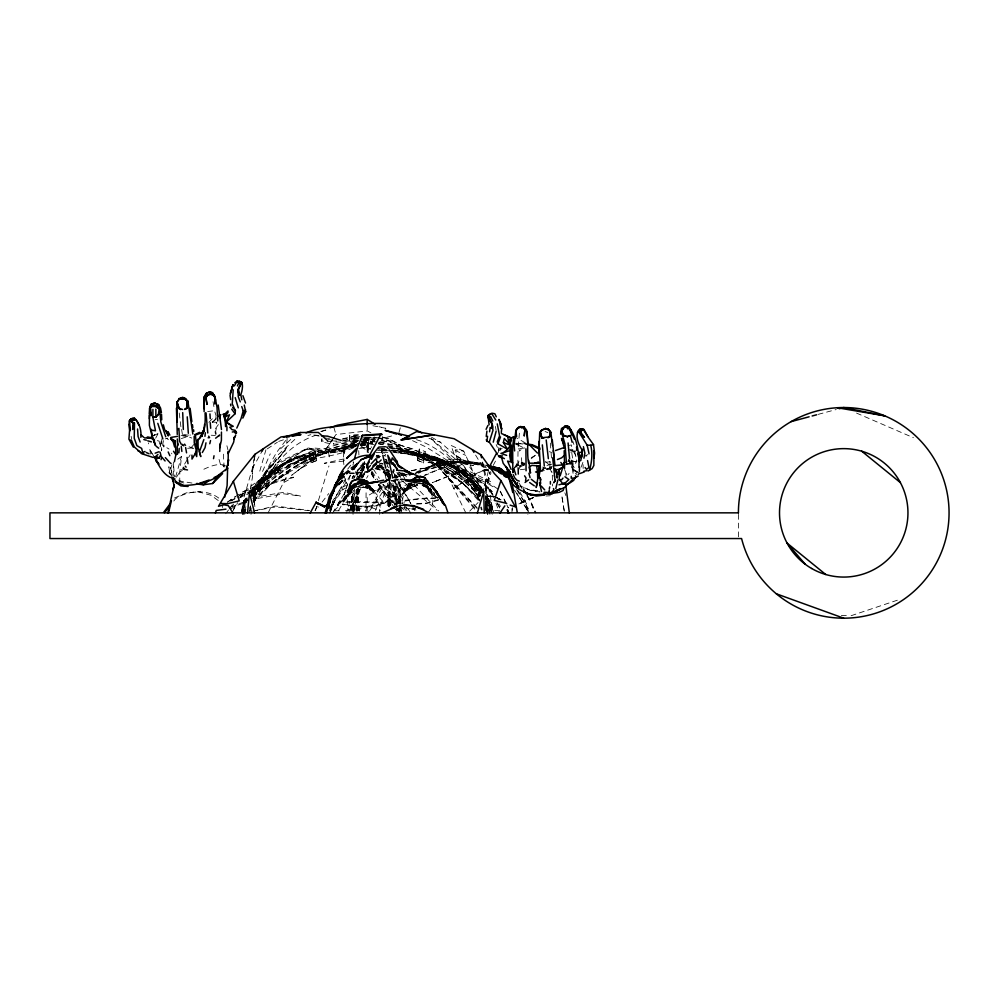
<?xml version="1.0" encoding="UTF-8"?>
<svg xmlns="http://www.w3.org/2000/svg" width="999" height="999" viewBox="0 0 999 999"><rect width="100%" height="100%" fill="white"/><g stroke="black" fill="none" stroke-linecap="round" stroke-linejoin="round"><path stroke-width="0.75" stroke-dasharray="5 3.75" d="M368.656 450.811L367.882 442.682L360.402 443.581M367.207 511.326L367.22 496.228L382.704 486.713L367.932 513.036M399.375 510.402L399.388 507.717M173.264 476.236L173.339 462.5L174.525 476.91M366.084 492.807L365.971 511.138M379.682 514.348L379.72 508.216L386.788 486.138L391.633 484.74M179.733 482.954L179.82 472.015L181.531 456.456L174.5 461.638M363.798 439.985L368.369 439.997L368.506 442.482L367.033 442.495L366.995 447.515L368.469 447.515L368.481 445.554L367.02 445.566L367.407 448.439L371.378 448.976L367.457 448.351L367.02 445.566L367.457 448.351L367.083 446.091L368.544 446.078L368.594 447.902M360.414 445.354L367.844 444.58L367.882 442.682L368.369 445.005L367.907 439.548M356.618 489.235L358.142 510.851M357.505 440.959L349.762 441.171L349.712 435.239L360.552 434.902M358.529 440.147L354.046 440.284L354.021 435.139L361.501 434.915M382.33 436.838L382.28 440.284L382.192 437.662M357.068 511.263L357.392 488.136M399.8 511.088L399.9 504.92M409.553 483.716L407.317 488.386L411.65 482.767M512.599 510.314L512.649 507.629M388.386 506.755L388.861 482.455M400 511.188L400.062 508.116M400.099 506.58L400.611 481.993M367.232 452.497L367.083 446.091L367.045 447.44L368.506 447.44L368.394 443.668L360.552 444.268M368.369 445.005L368.394 443.668L368.556 450.099M452.347 466.72C445.504 461.725 437.038 456.643 428.321 458.129L428.334 457.33L420.641 454.32L420.167 457.092L427.897 460.239C450.399 455.981 469.105 477.559 482.417 492.569M541.883 470.342L542.782 468.856L547.265 466.945L551.635 467.082L551.261 468.606M350.674 511.113L352.322 495.954M357.879 487.699L355.594 510.964M395.217 485.714L396.778 507.792L396.203 510.714M215.896 419.642L216.009 417.033M355.756 445.492L344.18 448.901L344.031 452.272C316.908 460.551 285.652 458.928 264.223 480.781L280.232 470.579L254.52 483.416L239.648 495.029M350.237 510.027L352.023 495.367M388.012 492.007L387.225 506.368M254.795 455.881L252.272 474.225L252.41 466.558L252.41 477.497L249.975 491.283M344.018 458.903L324.275 463.299L343.681 461.101L343.494 449.725L344.18 448.901L344.031 452.272L344.905 449.538L356.243 445.529M352.085 511.213L354.707 488.336M352.31 510.701L352.135 501.248L353.446 497.49L353.134 494.917M495.417 426.436L496.103 430.419M352.11 511.326L351.773 501.635L353.446 497.49L355.232 499.2L353.634 502.884L354.033 511.451M354.083 511.026L356.293 489.885M356.468 510.214L358.866 485.714M498.364 452.447L498.901 446.915M519.393 433.191L518.256 446.653M356.83 511.138L359.365 489.61M425.549 485.114L428.596 488.186L428.671 487.2M368.369 439.997L368.469 447.515M359.278 487.524L365.01 487.437L365.11 486.163M368.381 444.105L368.506 442.482M398.801 503.296L399.138 499.013L397.889 495.367L398.726 490.159L396.815 485.726M518.019 451.398L517.844 462.924M347.227 499.812L347.602 508.041L349.613 512.537M321.728 441.508L321.903 438.723L321.728 441.508C333.017 445.579 345.292 444.505 356.606 441.058M333.529 444.018L333.591 443.269M427.897 460.239L428.096 458.054L431.83 457.567M242.307 514.348L243.906 497.589L252.285 468.768L254.096 458.678M551.635 467.082L551.56 467.932L543.381 469.405L541.608 470.791M394.605 508.191L396.915 485.102M148.389 443.843L148.489 442.894M388.861 506.356L389.585 483.441M386.163 479.27L385.027 473.838L386.8 472.552L386.988 470.991L379.67 467.482L375.899 467.345M399.4 503.708L399.975 499.325M253.721 496.453L259.665 483.129L283.179 464.835L292.232 459.69L300.824 456.406L313.686 455.569L330.681 451.311L329.033 451.548L344.143 450.062L345.005 447.365L358.903 443.806M356.094 446.253L344.767 449.075L345.005 447.365L344.493 450.811L329.695 453.009L344.493 450.811L344.393 448.201L329.033 449.925L309.453 455.507L298.501 460.127M400.087 503.496L400.387 499.95L398.451 495.666M418.931 453.409L418.893 451.423L424.737 454.145L423.426 460.751L417.557 458.179L419.343 449.088L425.224 451.66L423.501 462.999L417.632 460.452L418.931 453.409L424.8 456.056L424.625 457.03L418.756 454.383M424.8 456.056L424.737 454.145M389.485 507.005L390.621 490.896L390.147 481.93M361.213 476.261L361.413 474.962M250.999 514.348L251.686 510.014M360.939 477.422L361.576 473.663M278.659 441.396L287.15 438.573L286.351 447.54L285.09 450.836L267.257 470.329L251.973 495.604M349.55 501.461L348.414 507.904L346.266 513.061M353.034 511.301L356.855 489.91M243.893 500.836L241.92 511.351L243.943 500.849L246.953 497.315M244.905 511.376L247.128 499.475M163.474 440.584L161.501 450.849L161.85 438.086L160.077 446.928L159.116 441.096L155.644 440.234M243.943 510.064L245.592 501.498L247.29 499.025M417.632 460.452L419.343 449.088M423.426 460.751L425.224 451.66M241.446 511.438L243.519 501.223L247.39 496.515M365.834 510.839L366.608 507.03L369.667 506.98L380.344 510.676M376.898 459.577L377.647 455.906L375.437 455.232M400.462 500.649L398.988 497.115L399.937 491.196L397.864 486.888L400.037 492.107M222.44 507.542L222.839 505.619M247.003 498.064L244.106 501.523L241.658 512.924L244.131 501.51L247.003 497.889M242.894 514.348L245.454 502.534L247.252 500.112M172.14 476.735L169.443 472.315L171.965 464.747M242.532 512.974L244.955 501.923L247.265 498.126M517.882 465.821L518.893 461.238M354.483 478.084L355.045 475.624M500.124 450.337L500.674 447.977L498.751 449.325M353.196 511.326L358.541 488.598M362.113 473.464L364.61 462.862M454.333 471.54L462.237 473.788L462.974 470.704L454.333 471.54L471.953 483.004L480.569 494.942M244.693 514.348L246.154 508.391M390.497 505.482L395.417 486.276M350.299 475.237L344.28 494.98M352.922 465.072L353.658 462.175M418.893 451.423L417.557 458.179L423.426 460.676M485.127 490.959L490.134 471.59L485.389 489.51M482.717 493.007L488.449 470.854M242.745 511.338L247.115 494.767L272.927 464.947L308.042 447.927L322.802 450.561L323.414 453.259L288.686 472.365L251.586 495.254M415.347 508.878L415.609 507.917L408.853 510.739M215.722 430.894L216.371 428.421M398.951 432.604L400.587 426.848M575.611 463.548L576.635 459.915M431.006 491.558L431.705 489.123L430.706 490.047L431.006 491.558L434.602 493.294L429.433 490.084L430.257 491.67L431.006 491.558L425.886 485.726L421.865 484.677M160.077 446.928L162.725 437.724M259.777 471.128L265.934 449.75M353.346 511.376L360.202 487.549M363.199 477.135L364.485 472.664M175.599 476.873L181.531 456.456M316.72 506.318L315.472 510.626L318.306 506.968M318.406 500.586L328.946 465.984M485.564 491.471L491.033 472.752M360.04 476.361L361.376 471.903M361.813 470.417L364.473 461.501M243.619 514.348L245.829 507.08M344.168 494.63L347.265 484.527M361.825 474.75L359.278 477.51L360.027 475.274L358.142 479.208M375.512 510.439C380.357 501.148 374.038 487.574 363.186 486.988L363.898 487.062M388.436 473.026L389.298 470.579M369.855 487.425L365.684 486.488L375.774 492.37L377.597 491.783L381.019 483.354M581.181 467.12L583.129 461.7L583.141 468.494M254.37 487.125L252.272 492.857L254.37 487.125L278.234 454.745L297.115 437.312M330.02 512.949L334.141 501.773L343.019 489.41L346.928 487.549M344.143 450.062L344.355 447.839L333.666 450.474L344.043 447.627L358.529 440.834M329.782 512.949L334.141 501.773L329.583 510.576M329.633 512.949L334.141 501.773M249.5 512.937L251.273 508.691M429.995 489.597L430.606 488.673M262.55 471.441L270.254 453.858M361.213 477.272L362.437 474.562M352.585 492.744L353.721 490.234M416.783 503.646L426.561 502.972L438.973 499.5L429.732 492.607L429.108 490.734L429.995 489.847L432.992 492.882L422.127 485.264M356.318 478.571L357.692 475.611L358.316 476.885M253.459 499.338L267.257 470.329L276.735 459.203L266.558 472.302L253.259 499.9M495.242 496.815L486.825 496.491L493.843 496.753M398.102 482.804L402.772 490.696L405.494 491.146L410.751 488.336M353.896 502.584L349.151 510.864M404.745 490.721L395.379 502.185L398.589 502.972L404.745 490.721L409.627 487.637M355.232 499.2L354.395 494.28L356.606 489.885M268.019 512.999L288.686 472.365L250.212 496.141M253.609 497.589C262.387 474.962 287.987 466.383 308.304 456.78L286.451 465.671L306.318 457.542L343.494 449.725M352.098 478.184L353.459 475.549M361.988 478.159L364.86 473.451M518.369 470.229L520.167 466.72M314.985 510.601L317.582 505.594M361.863 477.26L363.973 473.189M250.924 507.842L248.214 513.049L250.911 507.992M253.634 502.634L276.024 463.973L256.543 493.094L253.296 499.737C267.757 473.763 285.427 445.354 315.234 435.489L318.306 435.651M362.687 477.085L364.86 472.939M388.848 473.226L390.147 475.187L386.388 469.705L387.824 469.405L387.487 470.554L386.226 469.58M493.144 465.546L496.665 458.866M155.644 438.211L158.129 433.529L152.06 436.326M359.802 477.397L360.527 476.048L359.315 475.099M361.064 470.204L364.71 463.424L363.149 465.934M252.285 468.768L261.925 451.423M251.174 496.94L276.573 452.447L287.15 438.573M330.607 506.206L347.177 476.348M355.007 498.951L360.801 488.586M366.583 478.234L368.032 475.636M332.592 513.236L335.102 508.778M407.917 487.712L410.189 482.829M232.392 511.888L237.737 502.609M240.796 497.302L243.856 491.995L240.647 497.29M353.134 507.792L356.069 502.759M330.082 510.402L333.154 505.144L332.392 501.498L341.196 487.737L347.764 484.69M344.73 449.263L345.317 448.276L344.368 446.79L358.691 443.831M389.785 476.511L388.961 477.909L384.016 470.029L377.123 466.795M391.183 474.175L388.961 477.909L393.319 477.659M391.933 472.939L394.168 469.205M338.511 510.601L343.144 502.859M358.641 477.31L360.202 474.712M360.989 473.414L364.91 466.92L362.562 470.716M176.448 477.21L181.418 469.38M184.603 464.11L187.787 458.828M188.574 457.517L190.172 454.882M233.441 509.178L236.638 503.896M341.471 498.239L346.253 490.334M353.421 478.484L355.02 475.849M377.597 491.783L383.216 484.465M251.099 491.82L257.243 481.718L271.553 469.518L281.393 470.404L263.686 481.918L272.44 470.092L281.393 470.404M358.653 477.11L361.775 472.003M345.841 502.272L383.991 502.734C371.828 509.54 355.819 506.318 342.42 504.607M459.752 475.224L445.866 468.506L459.752 475.224L462.974 470.704L477.422 482.867L482.03 490.409M329.383 509.053L350.799 474.637M252.522 494.73L259.89 483.166L252.672 492.844M385.102 475.124L387.25 471.778L388.648 471.753L390.871 478.259M332.704 439.373L323.414 453.259L308.042 447.927L276.835 467.27L249.962 495.791M514.435 467.619L516.958 463.786L524.313 463.024M231.905 506.618L233.616 504.045M334.265 437.05L323.414 453.259L356.031 444.742M360.627 470.891L364.86 464.572M333.504 438.161L335.939 434.553L367.232 430.919L371.378 433.091M483.254 490.372L479.645 486.151L470.879 481.168L464.148 480.294L462.362 482.892L478.184 500.349M361.638 466.233L365.771 460.227M358.878 477.347L360.564 474.912M251.561 492.857L259.228 481.743L272.44 470.092L280.294 470.417L272.302 472.752L271.553 469.518L272.44 470.092L262.562 481.88L252.248 496.64M344.767 449.075L345.317 448.276M343.681 461.101L344.38 460.089M359.278 477.51L361.65 474.075M369.755 510.664L386.788 486.138M568.506 459.303L574.1 472.19L575.362 473.801L576.248 472.527M215.472 428.633L218.868 423.913M225.699 513.723L228.496 509.977M229.42 508.741L232.218 504.994M405.756 490.297L412.887 484.165L410.239 486.463L412.225 483.691M361.988 470.304L364.672 466.72L363.186 467.694M367.769 469.105L370.404 465.609L369.892 466.096M407.33 487.824L410.489 483.678M322.103 502.085L328.733 493.543M347.664 469.143L353.359 461.825M173.776 501.036L175.637 498.701C188.998 489.947 208.391 488.736 220.829 499.737M250.874 493.031L259.578 482.105L274.001 469.667L261.426 481.855L251.248 493.419M396.715 511.226L398.364 509.14M405.919 489.86L395.379 502.185L399.001 503.558M245.454 502.534L247.327 500.212M252.01 494.405L261.363 482.792L274.338 471.59L281.281 467.182M384.702 455.581L385.751 454.27M427.872 512.512C436.426 504.795 433.416 488.748 422.44 485.052M251.248 491.82C266.121 473.376 286.775 458.316 310.202 453.034L313.848 454.782L314.31 457.267L306.568 459.915L302.997 458.116C286.276 457.505 272.427 470.991 261.426 481.855M250.861 493.456L260.527 481.918L274.126 470.242L281.181 465.746M251.036 492.594L261.164 480.794L251.011 492.582C266.446 474.475 285.989 457.205 310.202 453.034L314.31 457.267L310.202 453.034M194.268 444.043L191.084 447.702L193.094 445.766M244.131 501.51L247.153 498.051M251.76 494.193L279.108 463.261L306.743 449.325L308.042 447.927M364.023 468.194L363.236 469.068L363.811 469.73M567.969 474.712L569.105 473.439M407.317 488.386L411.188 484.14M407.904 488.261L411.576 484.29M411.113 482.817L406.805 487.25L408.454 486.713L406.805 487.25L412.487 481.118M514.06 468.631L517.519 464.935L521.69 464.185L523.963 464.86M208.891 422.39L212.824 418.206L215.534 416.808M516.958 463.786L520.279 466.745M367.907 468.206L370.404 465.609M253.346 501.161C270.205 482.092 291.296 466.283 314.785 456.393M253.409 501.336C280.394 470.342 318.344 449.9 358.878 443.219M254.221 501.635L254.957 507.28L254.221 501.635L271.84 483.291M252.56 496.491C279.982 465.984 318.256 446.64 358.591 439.872M541.695 471.153L543.381 469.405L542.694 465.946M253.709 496.878C270.242 479.932 290.384 463.049 312.987 455.044C327.397 448.289 343.231 445.317 358.666 441.833M253.009 498.164C280.082 467.107 318.319 448.676 358.691 442.22M333.953 511.038L338.274 506.605M469.717 511.126L478.121 502.509M364.61 466.608L360.314 470.442M212.462 422.165L216.533 418.069M411.126 483.279L402.26 488.748L384.278 503.533L400.05 488.299L409.165 483.229M253.159 500.811C281.281 470.929 318.269 451.024 358.916 444.93M360.402 466.096L362.45 464.198L365.234 463.349M375.499 468.444L379.483 469.305L385.027 473.838L387.25 471.778M280.619 448.776L291.87 438.399M212.512 422.327L215.659 419.493M392.969 477.884L395.467 476.698L396.74 477.997L394.33 473.863L395.467 476.698M384.278 503.533L399.4 490.459M378.733 484.627L389.622 491.695L391.483 490.097L400.012 502.909M261.363 482.792C273.714 472.664 286.376 460.089 302.997 458.116M260.527 481.918C272.977 471.241 286.401 459.552 303.022 456.418L306.368 457.754L306.568 459.915M403.721 489.897L413.536 484.328M412.175 483.141L405.244 489.185L402.535 489.423L403.871 489.385L413.486 482.255M411.526 484.74L406.805 487.25L411.338 483.429M405.831 489.435L410.377 485.689M531.156 458.741L534.627 455.906M300.836 468.319L315.234 457.155L291.608 475.337L300.836 468.319L309.865 463.711M357.542 477.335L360.539 475.037M258.978 482.405L282.655 464.348L281.968 464.735M552.297 466.608L541.645 471.553M575.012 475.799L576.735 474.55M227.21 502.297L235.377 496.491M237.163 497.277L245.866 491.096L269.368 480.019L241.646 492.332M152.71 436.051L154.745 434.627M227.66 502.072L239.111 494.105M428.334 457.33L431.88 456.518C452.397 461.126 468.693 476.923 482.192 492.182C466.87 474.975 448.076 457.904 424.4 454.183L420.167 457.092L423.826 454.795C444.355 457.829 459.84 471.99 475.524 484.29M231.194 500.861L237.013 496.865M498.676 450.699L502.147 448.326M328.371 508.366L333.154 505.144M230.332 509.29L235.414 505.919L245.717 502.547M270.829 484.178L287.812 472.952M267.208 448.913L277.385 442.232M179.82 472.015L182.342 470.379M575.362 473.801L577.147 472.652M360.427 470.754L362.075 469.717M272.302 472.752L285.214 464.185L293.219 460.164M406.73 487.25L412.487 483.716M395.841 502.797C409.59 500.099 424.538 497.427 438.698 499.025M230.619 507.192L247.327 500.561M418.519 473.339L435.639 463.536L457.067 458.791L482.367 464.11L459.852 460.951L483.841 464.235M286.813 461.438L293.082 457.867L302.697 455.357L306.144 457.043L313.848 454.782M284.066 482.38L293.369 477.222L259.565 485.464L239.673 495.529M531.256 457.629L536.438 454.757M376.148 468.019L382.53 467.744M287.5 462.15L294.742 458.416M181.306 438.561L187.762 436.526L191.721 438.049M297.452 465.059L306.968 460.289M238.674 498.239L246.703 494.218M248.039 493.556L261.426 486.863L293.369 477.222M520.004 467.045L523.801 465.147L526.448 464.985M405.494 491.146L417.47 484.303L410.339 487.899L413.224 486.313L417.744 485.551L416.658 484.178M230.507 501.061L234.678 499.05M362.237 464.922L364.847 463.661M385.027 473.838L387.787 472.502L389.198 478.683M412.55 440.646L426.561 447.265L457.167 466.658L461.813 464.423L480.182 486.625L481.73 492.47M533.129 497.564L517.907 504.27M533.341 497.714L518.219 504.22M414.885 483.566L407.58 486.85L413.836 484.265M487.387 469.592L484.39 469.567L473.214 475.049L453.558 488.598L469.817 477.51L482.005 471.041L487.574 470.529M533.703 497.352L518.593 503.758M362.4 470.729L364.148 469.892M153.272 435.764L158.129 433.529M362.649 465.309L366.471 463.548M273.714 468.618L281.93 464.86M356.493 510.626L364.011 507.255L366.608 507.03M587.936 454.62L585.014 455.919L587.824 456.093M416.271 472.102L435.639 463.536M523.838 464.185L519.905 465.934L525.112 464.098M308.966 452.36L314.86 449.775L316.596 458.728L310.714 461.388L308.966 452.36L310.801 462.937L316.683 460.639L315.309 452.097L309.415 454.682L309.49 455.819L309.053 453.733L314.935 451.685L314.86 449.775M309.615 455.694L309.453 454.82L315.309 452.097M310.714 461.313L316.596 458.728L315.147 451.248L315.509 453.109L315.334 452.247M392.432 477.672L402.884 473.114M174.5 497.977L186.338 492.857L200.374 491.708M309.215 455.606L300.824 456.406C315.072 452.347 330.02 451.948 344.355 447.839L344.043 447.627M424.125 475.811L445.504 466.545L424.937 474.875M565.484 464.885L570.479 462.737L574.138 467.445L570.879 464.11L569.168 460.452M240.135 496.565L250.012 492.382M251.423 491.783L259.89 488.199L239.71 495.029M438.536 500.149L426.386 503.571L413.923 504.233M310.789 462.749L316.671 460.452M203.858 469.23C210.652 466.133 217.994 462.974 225.399 465.559M353.396 447.927L344.692 451.211L344.905 449.538L359.003 445.704M385.851 461.088L386.663 462.412L386.039 461.113M376.273 466.446L382.842 466.158M570.791 452.222L576.423 450.874M377.397 457.155L378.159 456.88L378.633 457.929L377.01 454.682L376.086 455.007M376.823 465.721L381.131 465.746L383.266 466.745M345.429 510.814L350.861 508.841M252.959 498.551L258.591 496.54L283.941 492.307L300.624 496.116L283.579 493.781L258.953 498.226L253.072 500.149M392.345 477.972L405.494 474.413M280.319 465.896L282.317 465.721L293.207 458.878L302.747 456.393L306.368 457.754M307.904 435.527L310.839 434.652M309.515 456.056L315.409 454.021M416.471 472.677L435.002 466.208L455.507 461.401L415.122 473.164M568.119 450.287L571.216 449.213L574.263 449.837M410.976 474.513L401.648 475.137L409.353 475.162L413.673 473.663M378.921 455.282L376.785 455.581L378.921 455.282L377.397 455.731M566.258 464.16L570.479 462.737M518.843 503.883L525.861 501.535M851.111 615.709L899.799 599.388M405.881 507.28L408.229 509.028L410.951 508.141M379.782 466.034L382.455 467.982L384.016 467.532M320.904 431.443L326.673 429.62M490.621 481.618L467.669 470.517L440.559 463.024L426.361 462.587L451.498 461.288L473.451 465.509L451.498 461.288L425.099 468.506L434.802 464.96L424.775 468.668L434.203 464.46L451.785 458.691L474.3 462.225L485.801 466.62M314.935 451.685L309.128 453.971L309.69 457.03M321.104 431.605L328.434 429.42M409.353 475.162L413.736 473.851M415.209 473.414L456.593 461.563L479.108 464.198L452.422 460.976L476.323 464.398L487.587 468.294M398.726 482.629L404.395 480.944M323.102 452.634L358.878 443.394M165.222 438.886L167.82 438.174M391.608 435.964L386.064 437.5L382.167 437.1M396.166 508.953L398.813 508.229M207.667 411.551L214.535 410.689M516.121 444.68L520.467 443.506L526.261 444.093L522.29 442.632M818.156 414.373L836.213 409.54M293.406 458.953L302.747 456.393M546.928 465.447L552.122 464.098L548.364 464.248L545.392 461.326M395.979 477.16L406.381 474.45M181.106 435.352L190.484 435.04M255.682 510.489L275.362 505.981L309.752 510.539M342.57 438.786L358.866 435.077M342.532 439.285L358.941 435.552M411.551 470.604L423.101 468.281M429.445 489.735L430.257 491.67L431.718 491.346M357.967 438.798L342.282 442.32L321.715 441.009M342.632 440.559L358.941 436.938M342.595 441.133L359.016 437.5M344.193 448.151L358.916 444.98M411.251 470.816L424.188 468.206M515.222 444.08L520.467 443.506M252.647 511.176L275.724 506.868L308.291 510.639M451.498 461.288L434.203 464.46L452.709 461.501M545.666 462.412L549.937 461.65L551.798 464.535M415.01 484.565C406.618 486.176 401.286 495.504 402.947 503.671M334.303 510.751L340.122 510.776M568.056 445.529L571.478 444.967L571.703 447.04M360.901 438.236L366.933 437.25L375.861 438.486M360.314 443.868L367.207 442.744L372.714 443.544M362.899 439.173L367.207 438.474L375.824 439.697M363.986 439.71L367.008 439.223L374.438 440.259M361.65 442.769L367.195 441.858L372.752 442.657M361.663 442.944L367.207 442.045L372.752 442.832M361.476 443.381L367.033 442.495L367.407 448.439L367.42 446.316L371.416 446.865M360.302 444.755L367.27 443.593L375.624 444.842M400.299 507.992L407.792 507.804M361.538 441.383C381.893 440.097 402.822 447.115 421.491 454.857C443.544 464.285 464.285 478.346 479.82 496.678M361.551 441.758L367.27 440.846L375.861 442.07M366.421 486.501L374.538 491.983L383.991 502.734C370.916 508.029 355.731 506.268 342.02 503.996M360.489 445.479L367.919 444.555L367.944 443.231L368.132 452.659M403.871 489.385L405.244 489.185M524.85 447.964L518.094 448.788M155.157 419.717L157.467 419.418M520.317 469.717L525.811 469.031M358.941 448.551L366.596 447.627L359.977 447.177M360.664 445.579L366.533 444.967L361.276 444.755M366.009 485.989L368.668 485.801L374.45 490.759L368.668 485.801M546.041 496.016L550.324 495.729M370.329 448.576L367.545 448.763L367.657 453.246M488.449 470.254L482.33 470.604L488.523 470.342M394.767 477.572L397.677 477.397M386.8 472.552L387.787 472.502M570.217 450.736L572.727 450.636M420.641 454.32L424.4 454.183M358.466 438.424L353.983 438.561L354.046 440.284M364.46 438.236L376.423 437.862M358.966 438.374L349.675 438.648L349.762 441.171M365.159 438.174L380.644 437.699M360.065 436.675L354.083 436.85L354.021 435.139M360.027 440.109L374.987 439.672M359.091 437.475L349.8 437.737L349.712 435.239M365.297 437.3L374.588 437.05M363.698 440.784L374.538 440.497M567.807 464.135L570.879 464.11L572.277 461.476L576.423 461.863L568.793 460.164M568.731 461.176L573.189 461.151L567.632 461.188M346.928 501.598L380.956 502.122M381.131 465.746L377.759 465.247M375.661 452.485L387.849 452.497M393.931 452.51C429.558 455.432 467.22 464.198 492.22 491.758L481.343 483.004L463.124 471.228L439.885 461.113L464.335 471.64L440.584 462.225L465.159 471.253L487.012 481.743L499.937 490.384L508.341 507.892M362.287 463.149L365.197 463.174M377.572 450.599L397.689 450.874L420.841 456.281L393.169 451.486L432.13 459.065L455.132 467.32C435.726 456.543 415.197 447.402 392.432 448.489M333.778 440.996L336.713 441.046M380.419 448.289L384.927 448.364M377.834 466.92L382.979 466.995M484.39 469.567L488.686 469.642M381.456 449.662L389.073 449.85M306.743 449.325L322.802 450.561M436.301 497.764L421.079 498.401L396.715 501.373L397.165 501.985M389.011 447.989C407.255 449.438 425.212 454.483 441.396 463.061L425.874 455.881L413.161 452.547L391.446 450.237M841.333 615.384L847.552 615.671M212.063 422.04L216.284 422.265L218.144 423.851M485.976 510.014L499.875 510.751M381.268 449.962L388.661 450.362M187.762 436.526L181.493 435.789M211.226 435.227L215.409 435.489M481.893 463.136L461.463 461.75L437.025 465.784L461.463 461.75L485.052 465.709M325.224 438.086L329.495 438.386M183.616 434.752L191.196 435.302M192.008 483.054L181.181 481.256L174.463 478.134M315.01 448.114L326.223 448.988M486.913 496.303L495.129 496.94M398.589 502.972L402.535 503.284M318.831 435.427L313.012 434.94L319.118 436.113M537.812 490.596L529.208 489.822L520.092 485.826L530.619 490.497L540.034 491.945L529.208 489.822L530.619 490.497M517.957 443.544L527.235 444.405M391.62 450.524L413.161 452.547L427.097 456.181L448.951 464.335M370.641 449.088L367.545 448.763L367.482 446.84L371.391 447.502M546.391 469.043L550.574 469.505M570.966 450.624L575.237 451.111M391.758 451.86L429.17 456.955M421.878 458.878L440.359 461.163M381.181 448.913L388.511 449.862M382.455 467.982L384.165 468.206M392.12 449.912C426.211 452.222 458.416 468.381 481.156 493.781M381.268 450.412L388.761 451.448M418.818 482.892L423.114 483.504M367.27 443.094L375.686 444.305M370.067 485.676L372.053 489.26L368.094 485.327M399.912 472.802L405.02 473.551M365.01 487.437L368.643 487.999M521.203 462.787L525.012 463.411M328.109 439.46L333.816 440.434M376.198 456.78L379.583 457.355M187.625 448.289L192.17 447.989L194.992 448.976M463.773 451.198L450.961 445.404L453.733 452.984L455.919 455.569L465.334 461.251L473.276 471.853L463.773 451.198L455.569 449.662L458.141 466.421L479.07 492.857L479.782 495.716L479.07 492.857L464.273 469.555L479.757 496.141M423.826 454.795L389.76 447.102M408.928 452.222L405.769 451.61L421.004 456.755L434.24 457.604L425.287 456.593L409.016 450.949M385.539 461.863L388.898 463.861M573.089 473.376L571.778 466.471L573.975 470.679L575.661 471.004M431.568 459.303L442.869 461.863L462.237 473.788M378.708 442.619C417.132 448.713 453.871 467.495 479.433 496.853M378.284 443.781L385.189 445.154M374.9 468.206C380.731 469.105 387.25 471.765 389.335 477.709L387.425 473.963M381.543 440.834C419.63 447.614 455.769 466.783 480.969 496.241M378.284 443.606L385.202 444.967M372.877 425.711L385.839 428.321L379.021 426.748M380.557 502.784L383.516 503.384M375.249 468.868L379.37 469.755L385.127 472.764L388.424 476.123L388.948 478.808M416.483 439.685C432.392 444.53 445.904 455.457 458.141 466.421M383.566 455.594L385.901 456.118M484.602 465.034L488.823 466.009M481.968 492.445C469.143 476.511 452.085 461.85 431.556 457.592L441.258 460.127M384.016 462.687L387.787 463.648M386.588 462.437L389.66 463.236M389.485 447.627C417.207 452.597 441.083 467.619 463.486 483.841M387.962 445.517C423.688 453.134 456.83 472.789 480.032 500.949M387.812 446.378C415.709 451.473 439.96 466.258 462.362 482.892L470.879 481.168L481.056 492.282M362.537 487L374.637 490.671L376.81 490.546L373.963 490.447L365.259 486.913M379.483 463.161L382.48 463.986M378.371 466.633L383.291 468.219M197.952 491.72L211.001 495.304L218.244 500.499M384.253 462.137L386.813 462.862M412.862 448.888L401.598 445.716L389.535 438.911L383.828 437.237M400.412 449.013C431.318 457.842 459.54 476.423 479.982 501.136M380.307 456.493L377.759 455.756L381.293 457.005M378.184 437.462L389.598 440.759L401.66 447.527M378.072 438.012L389.473 441.296L400.686 447.377M380.207 441.708L388.761 444.18M382.28 437.3L389.423 439.385L400.587 445.579M381.568 440.159L388.698 442.245M370.454 488.536L372.14 489.035L367.47 485.576L372.14 489.035L366.183 486.55M376.111 456.943L379.245 457.892M549.363 451.685L551.573 452.41M179.108 481.456L184.915 483.354M428.958 438.274L440.334 442.157L455.631 455.731L480.182 486.625L431.193 438.848L461.813 464.423M411.75 508.516L416.009 510.039M442.907 459.99L434.815 457.005L447.777 462.25L442.907 459.99C457.18 468.156 471.178 478.071 481.63 490.771M193.794 448.526L187.362 446.078M440.559 463.024L465.659 472.852L487.874 483.616L495.217 488.124M181.731 443.843L185.964 445.517M394.23 475.836L395.729 476.436L395.529 475.112M427.497 460.651L411.513 453.521M545.054 431.481L547.927 432.667M169.78 473.801L170.979 474.3L169.443 472.315L168.868 466.745L169.78 473.801L168.843 472.702M369.28 488.424L374.637 490.671L372.977 489.935L374.013 491.57L373.226 491.283L369.168 487.824M369.243 489.66L372.59 491.096M856.53 413.074L913.423 437.712M417.632 460.277L423.501 462.824M381.431 463.136L383.341 464.011M426.685 460.002L410.951 452.709M380.319 463.211L382.23 464.085M525.349 442.894L516.808 438.024M386.014 462.812L388.511 463.973M455.144 450.362L465.746 455.394M439.935 459.577L460.464 471.291L474.175 483.216M497.002 498.464L499.587 499.737M426.948 487.062L428.596 488.186M441.458 461.213L447.927 464.485M518.119 445.03L523.276 447.652L519.443 451.086L518.119 445.03L515.884 443.081L518.356 446.516M496.553 497.49L504.395 501.56M497.227 497.877L499.787 499.213M496.416 497.614L502.834 500.986M387.15 460.339L384.877 459.128L386.863 460.876M543.506 467.395L552.247 472.177M398.314 510.601L395.517 509.078L396.778 510.589L396.89 503.771L392.32 483.354M380.369 464.872L382.804 466.221M431.468 437.187L440.334 442.157M180.869 444.543L183.466 446.029M578.921 472.889L572.477 468.906L571.778 466.471L573.975 470.679M365.609 485.202L372.14 489.035L365.397 484.515M422.377 485.239C427.497 487.087 429.358 492.569 434.265 494.805M464.148 480.294L470.192 483.941L479.645 486.151L483.728 493.069M166.833 447.727L169.056 449.063M455.919 455.569L466.296 461.85L465.334 461.251M421.715 483.316L427.347 486.763L429.995 489.847L428.821 489.822L427.822 486.276L430.257 491.67M571.153 460.939L572.477 468.906L577.472 471.965M429.732 492.607L437.949 497.652M382.929 484.615L391.483 490.097M400.711 477.385L393.206 469.817M452.709 465.709L473.526 482.03L482.18 492.132M453.409 468.032L460.239 472.502L473.414 483.903L480.894 493.306M571.378 460.889L573.151 465.996L575.362 467.457M447.877 464.348C460.214 472.352 472.452 481.093 480.894 493.356M223.364 454.158L224.126 466.933L220.467 464.473L219.068 459.44M572.477 468.906L577.797 472.577M181.98 444.655L184.028 446.078M353.171 493.431L354.395 494.28M424.051 484.165L427.609 487.712L429.283 491.808L428.821 489.822L434.79 494.655M166.696 438.411L168.419 439.722M436.95 465.509L446.578 472.952L463.499 483.803L479.77 499.687M386.925 466.034L388.836 467.607M361.313 446.103L368.419 452.122M394.48 474.2L398.027 477.21M402.772 481.231L437.112 510.339M368.768 487.387L373.551 491.633M423.002 483.628L429.458 489.348M400.337 506.705L406.143 511.863M341.196 487.737L343.019 489.41M478.758 479.67L490.509 490.521L489.622 489.41L493.456 497.727M387.5 469.58L389.41 471.353M423.476 482.654L427.709 487.437M408.229 509.028L410.789 513.174M485.539 498.089L491.008 503.471M431.83 492.557L429.433 490.084M437.974 498.489L427.609 487.712M371.603 489.71L368.369 485.639M477.11 507.704L436.039 464.485L475.274 509.715M380.819 449.612L386.176 455.294M403.309 473.464L406.518 476.873M414.023 484.827L438.648 510.939M477.26 508.678L436.039 464.485L476.398 509.715M216.284 422.265L216.771 423.801M398.788 471.878L404.795 478.409L400.274 472.077M396.89 472.302L399.6 475.399L399.65 480.069M473.376 483.104L481.506 492.432M485.551 497.077L490.659 502.922L493.356 512.924M493.019 511.326L490.821 502.235L486.014 496.628L490.859 502.235L493.031 511.326M486.051 496.615L490.859 502.235M426.798 485.514L430.706 490.047M484.153 491.433L486.85 494.605L491.458 512.937M384.827 471.853L388.424 476.123L387.687 474.65M369.518 486.238L372.053 489.26M471.953 483.004L462.175 471.328L475.287 482.892L482.117 492.557M426.998 485.352L428.534 487.2M485.839 497.102L490.659 502.922L492.582 510.052M394.892 508.528L379.008 484.702M485.514 495.579L491.346 502.784L493.469 511.463M378.459 485.002L394.368 504.77M486.076 497.165L490.659 502.922M378.808 484.49L394.405 504.72M521.928 462.687L523.801 465.147M389.622 491.695L398.264 503.171M481.131 492.944L474.787 484.428L480.556 493.419M485.676 499.025L489.298 503.883L491.558 514.348M222.814 465.134L224.126 466.933M485.526 497.377L488.948 502.21L490.671 511.313M376.473 466.633L377.709 468.431M526.935 495.554L530.257 500.387L536.026 512.949M520.342 486.101L522.04 488.611M527.135 496.166L529.67 499.937L534.04 510.414M373.476 469.305L379.333 478.371M518.943 482.967L522.24 487.924M527.16 495.354L529.632 499.075L535.239 512.962M516.545 489.473L529.383 510.414M514.56 490.134L528.284 511.538M372.115 471.428L377.672 479.857M518.793 496.578L516.97 493.731L529.532 513.111M427.347 486.763L429.108 490.734M477.21 494.767L479.158 500.362L477.21 494.767L467.057 479.97L476.585 494.692L478.733 500.299M406.019 510.539L404.258 507.629M493.131 495.879L489.622 489.41L492.982 494.642M498.863 503.796L500.549 506.406M485.489 501.123L487.137 503.696L489.398 513.011M371.191 473.863L375.149 480.094M525.449 506.893L529.37 513.111M153.609 455.869L149.775 449.4L150.499 454.07M371.153 471.965L375.836 479.607M485.864 496.703L489.71 502.984L491.233 510.089M475.586 455.082L484.44 469.667L490.184 494.767L492.407 511.338M399.525 490.497L399.937 491.196M379.145 463.936L387.874 478.533M388.673 479.857L406.93 510.364M378.521 484.715L392.407 508.154M371.253 473.226L375.174 479.857M383.204 484.977L394.855 504.782M344.792 479.932L346.803 483.416L343.668 475.162M410.626 503.246L400.786 487.025M573.314 451.298L575.899 455.781M473.501 486.238L479.495 496.665M517.782 490.359L526.498 505.719L527.897 514.348M382.842 454.033L381.331 451.361L382.567 454.158M385.876 459.403L387.387 462.075M394.967 475.487L396.478 478.159M397.24 479.508L410.889 503.633M411.638 504.97L414.672 510.327M519.892 491.995L527.247 505.069L528.421 513.024M489.622 489.41L493.319 496.003M497.002 502.597L499.95 507.867M359.49 475.237L359.927 476.036M404.096 487.712L405.706 490.684M386.988 475.387L388.773 478.671M497.327 503.646L500.137 508.816M397.19 508.741L399.612 513.224M413.499 508.216L414.797 510.676M400.512 508.154L401.835 510.626M369.468 485.314L371.428 489.173L369.767 485.639M571.703 459.965L573.064 462.687L573.151 465.996M371.578 471.915L375.537 479.87M465.884 512.974L445.579 471.84L460.452 476.261L457.167 466.658M149.775 449.4L153.346 456.63M500.112 491.121L506.193 503.583M506.868 504.97L508.216 507.742M564.66 469.68L566.895 475.512M482.717 490.359L474.388 472.914L480.931 491.945M378.134 502.672L380.956 508.641M389.598 474.175L387.824 469.405L388.648 471.753M496.003 503.271L499.5 512.962M385.676 461.151L388.161 466.758M396.865 486.351L404.333 503.146M404.957 504.545L407.442 510.152M171.528 453.121L171.853 453.846M549.6 467.632L553.246 475.974M496.191 444.592L497.39 447.402M169.443 472.315L170.492 474.812M377.11 465.172L377.784 466.858M400.437 508.753L402.06 512.949M564.86 492.794L565.921 495.641M398.626 472.477L399.6 475.399M572.814 441.221L573.901 444.48M214.885 411.975L216.059 415.721M408.741 483.628L410.901 490.859M388.299 472.452L388.948 474.65L387.987 469.855M333.891 427.36L335.939 434.553M394.205 493.356L396.103 500.337L392.769 485.539M485.651 505.519L487.237 511.401M427.822 486.276L429.283 491.808M485.951 508.516L486.725 511.438M480.644 507.18L481.381 510.039M226.898 445.754L227.959 449.912M485.689 508.503L486.401 511.426M482.642 462.225L484.44 469.667M485.839 499.662L488.673 511.413M481.381 507.005L482.092 509.94M393.693 473.164L393.107 470.666L393.668 473.251M182.405 434.428L181.543 429.033M489.647 510.202L487.4 500.536L484.94 476.248L482.167 461.638M492.195 514.348L488.424 497.914L491.221 511.363M574.775 451.885L575.998 457.267M390.996 483.466L394.48 504.545M392.882 483.017L397.265 509.053M387.362 483.154L390.971 508.566M430.119 487.025L430.494 488.823M180.881 426.673L179.071 411.563M316.683 460.639L315.01 452.172M516.533 464.585L517.045 467.32M485.776 501.51L487.412 510.064M172.19 475.287L170.604 467.008L172.103 475.437M394.268 486.038L397.702 504.208M131.119 436.288L131.606 438.848M309.353 455.182L310.801 462.937M485.726 502.097L487.874 514.348M213.049 401.698L214.186 408.141M485.689 501.51L487.175 510.064M328.634 452.997L329.295 456.843M485.764 507.492L486.238 510.239M485.751 506.98L486.488 511.401M352.797 494.006L353.409 497.827M564.298 511.276L561.763 495.429L564.31 511.438M571.803 453.134L572.739 459.353M485.714 502.847L486.813 510.039M485.914 497.077L487.824 510.027M390.022 474.975L390.547 478.546M489.935 514.348L487.225 494.692L486.788 511.326L485.814 502.597M485.789 504.283L486.575 510.039M398.876 496.328L398.988 497.115M485.726 501.136L487.487 514.348M343.306 459.64L344.143 466.845M359.303 511.151L357.392 485.002M550.711 448.064L550.337 440.409M521.416 457.729L521.89 462.624M485.739 508.154L486.038 511.251M359.116 510.639L357.754 493.456M551.46 457.954L550.874 449.55M352.472 494.83L353.509 510.177M389.135 481.643L389.598 488.723M397.752 483.941L398.002 487.912M368.494 446.416L368.631 448.826M565.933 473.501L566.083 476.123M358.716 450.674L358.928 454.995M344.18 448.901L344.53 456.493M389.123 482.48L389.96 505.394M511.913 508.603L512.037 512.912M352.572 494.767L353.034 514.348M306.144 457.043L306.156 457.829M552.31 475.249L552.534 485.989M368.481 445.554L368.506 447.44M393.831 485.976L395.517 504.87M549.937 461.65L549.987 467.057M399.662 481.618L399.862 506.493M399.887 508.054L399.937 514.273M398.851 507.967L398.876 511.088M351.511 496.228L351.623 511.326M395.154 476.973L395.154 479.632M367.22 425.162L367.232 430.919M738.411 514.36L738.411 537.037M250.399 505.731L249.837 508.603L250.399 505.756M353.646 475.774L352.135 478.334L353.658 475.711M285.864 448.576L277.859 459.328L285.864 448.576M436.625 480.894L432.292 482.742L458.191 472.277L436.625 480.894M494.655 496.54L486.488 495.804L494.655 496.54M489.298 503.883L485.564 499.2L489.298 503.883M479.757 495.716L479.07 492.857L479.72 495.716"/><path stroke-width="1.5" d="M427.147 484.59L427.147 480.956L424.962 477.659L420.354 476.373L416.208 477.26L411.625 480.332L416.233 477.285L420.467 476.448L424.962 477.659M155.869 409.128L155.856 416.983L158.691 414.298M576.685 450.224L576.698 446.64M156.181 417.07L152.884 416.833L152.922 409.353M173.264 477.759L173.252 480.819L172.715 478.046M240.035 382.917C243.956 380.332 242.37 392.07 240.634 394.655L238.861 394.88L238.149 389.56L241.408 381.93L237.362 380.819L234.765 382.854M351.273 490.859L349.126 492.794L347.577 492.27L347.59 490.559L353.908 484.14L358.716 482.729M177.235 421.928L176.786 402.335L179.058 408.266L182.642 409.503M226.923 430.744L226.96 427.222L223.439 414.223M134.503 422.964L134.228 438.236L136.875 445.641L141.621 448.351L142.657 452.435L145.005 451.486M152.859 417.02L155.482 430.806L151.711 430.144M347.652 492.42L347.664 490.634L353.708 484.902L358.741 483.504M329.932 427.822L337.275 425.249L367.195 419.418L367.108 424.538M517.32 482.542L517.47 483.266M489.622 414.972C485.052 416.421 491.745 421.778 492.22 424.488L492.12 428.509C494.817 422.839 482.654 415.247 492.182 413.249L494.88 413.748L496.291 416.808M129.645 428.808L129.695 420.879L130.37 420.392L133.854 423.139L132.592 429.52L133.229 423.151L129.783 420.404L129.171 420.816L129.783 430.756L129.683 428.908L128.908 439.173L133.304 447.09M149.375 418.831L149.475 415.047M235.752 435.077L233.754 438.823L234.653 436.763L233.591 442.37L228.172 453.708L228.309 451.298L228.047 465.209L226.511 466.82L227.61 468.094L227.11 485.689L224.613 497.34M539.035 456.019L538.748 441.496M506.655 455.369L500.924 453.421L510.027 450.561L510.826 437.962L504.095 434.827M579.37 471.491L579.52 466.92M219.755 451.436L220.167 443.394M564.46 468.681L564.61 463.961M587.924 436.863L593.493 444.605L594.58 453.084L594.005 458.029L594.055 450.661M177.273 438.923L177.922 445.017M150.724 409.215L151.086 415.759L149.825 409.14L150.849 406.581L153.197 405.994L154.208 403.134L155.295 403.309L158.716 404.707L160.577 408.129L161.426 412.587M583.466 429.707L580.007 429.058C573.926 434.615 578.558 444.692 582.342 450.362L580.831 460.477L578.371 460.864M149.513 413.786L149.925 407.105L151.274 404.096L154.208 403.134L158.716 404.707M178.908 452.872L179.208 448.339M500.449 426.386L500.649 423.301L498.963 419.443L501.61 428.983L501.311 432.48M177.26 434.453L176.436 408.166M220.017 445.716L220.092 444.605M204.533 424.45L203.983 431.768M548.975 492.757L549.25 490.234M511.326 455.906L511.088 458.716L512.487 463.161L511.326 455.906L511.163 445.03L509.677 455.482L510.814 461.95L507.579 461.113L511.126 469.343M524.887 429.945L524.25 435.764L524.887 429.945L523.126 427.385L520.317 426.798L517.769 427.834L515.846 430.594L514.085 444.967L514.635 450.911M140.847 437.3C141.583 430.557 139.523 422.914 134.478 418.194L130.881 418.843L129.758 420.267L132.205 418.494L134.178 419.842L136.064 419.655M235.639 433.591L235.115 430.419L231.893 429.582L229.795 427.26L233.242 426.273L226.149 422.215L224.026 414.573L223.102 414.285M247.565 512.774L249.45 492.769L254.558 512.912M507.542 468.631C506.031 479.145 514.81 488.748 524.313 491.758M548.364 430.382L548.476 429.345L545.454 428.459L541.545 430.057L539.685 432.842L539.173 445.641L540.571 471.416M184.728 409.465L186.613 408.491L187.3 401.236L185.477 399.5L181.618 398.613L178.846 399.463L177.098 402.11L178.846 399.463M528.683 460.314L530.519 473.064L529.07 467.22L531.868 465.347L538.985 465.996L538.961 477.772L539.785 471.84M227.997 410.939L224.75 414.198L224.375 416.496L226.149 422.215L235.027 413.798L235.402 410.651L232.243 403.908L233.217 389.81M367.757 465.946L367.495 468.094L366.808 467.819C367.557 460.102 373.638 453.496 378.396 447.427M184.778 409.103L186.563 408.266L187.412 401.336L185.514 399.375L181.643 398.726L178.846 399.55M204.945 436.313L205.382 432.742M539.048 476.86L539.298 468.381M486.226 436.463L486.925 431.118M513.461 440.309L512.674 446.466L512.824 472.502L513.648 469.93M562.599 467.245L558.766 469.592L560.152 475.899L564.385 462.2M497.477 454.233L489.26 442.12L486.838 441.221L487.574 436.226M489.56 431.78L490.134 427.922M560.651 434.165L561.426 428.621L565.996 425.899L568.468 426.585C576.623 436.426 578.096 449.488 579.457 461.7M367.769 469.105L367.545 464.547L366.733 465.072L369.305 462.062M227.784 464.847L228.596 459.715L227.01 467.632L227.61 468.094L225.187 470.591M510.714 441.533L511.301 437.974L513.161 437.087L515.584 437.712M525.549 480.669L525.998 477.984L524.587 475.811M328.883 507.105C330.032 496.953 333.591 486.063 342.732 480.419L338.649 484.69M198.501 439.523C205.582 432.367 205.407 422.227 205.082 412.937M213.511 458.666L214.036 455.756M254.345 457.23L254.87 454.358L281.031 436.913L300.999 434.59L292.295 436.151M582.342 450.362L582.554 449.15L581.992 455.194M496.116 431.318L493.244 442.182M152.298 437.025L149.375 425.337L149.5 408.416L151.274 404.096L155.295 403.309M186.613 408.491L187.937 401.573C187.188 400.012 183.117 395.741 181.606 398.126L178.946 398.526M583.94 458.229L584.89 453.296L583.416 446.653M205.981 442.819L205.032 447.677L202.322 452.535M349.55 488.299L350.287 484.49L352.46 480.819L357.542 479.12L362.612 479.645L368.094 482.105L362.862 479.682L357.642 479.208L352.222 481.043C349.662 481.918 347.103 494.642 351.223 490.784L349.7 492.12M578.97 467.22L579.07 458.891L577.672 453.334M167.844 512.874L174.188 484.99L173.102 489.547L173.963 485.626L172.615 478.246M549.3 488.961L549.725 486.888M186.563 408.266L187.937 401.573L192.844 434.041M547.839 437.762L549.5 437.137L550.536 432.067L548.401 429.483L545.466 428.733L541.77 430.307L540.159 432.43L541.833 437.824L543.806 438.086M174.4 461.763L175.861 454.757L175.362 441.158L170.592 438.111L173.264 442.17L174.6 446.928L175.362 441.158L171.054 439.435M205.894 397.465L206.968 404.383L205.894 397.465L207.617 395.067L210.24 394.243L212.812 394.717L214.71 396.528L214.822 404.046L214.76 396.578L212.512 392.707L209.328 391.995L206.468 393.206L204.233 396.99L204.096 411.588M550.437 431.78L549.338 436.988L541.87 437.737L540.159 432.43L541.808 430.244M512.824 472.502L513.336 470.104M325.174 513.024L329.22 496.815L342.932 471.191L335.502 484.702M497.265 423.888L499.562 435.901L497.277 441.658L497.939 443.768L507.592 449.288L503.371 442.607L504.283 438.461L510.452 445.267L507.592 449.288L503.933 452.31M219.693 447.814L221.416 440.259L221.453 432.08M328.521 506.63L330.494 498.051L330.12 499.363L333.928 490.621L329.158 500.661L328.846 501.86L333.928 490.621M500.524 436.938L497.939 443.768M354.383 459.253L357.58 447.14L362.575 435.302L381.118 433.878L382.217 434.528L361.913 435.714L362.575 435.302M191.958 455.132L192.008 459.09L195.329 453.484L196.166 449.987L194.268 442.769L194.156 436.338M209.778 443.743L210.539 440.571M396.653 469.767L396.94 468.568L392.257 462.699L395.204 465.034M168.506 512.837L171.453 500.711M555.794 488.548L557.867 480.057M349.575 492.582L350.187 490.134L353.459 486.126L357.505 483.341L363.236 483.091L366.046 484.228M351.511 489.61L352.085 487.275M328.196 508.066L331.056 497.202L326.373 512.974M177.997 444.105L177.198 447.077L177.497 454.308M241.733 406.568L243.257 410.764L241.034 418.668L236.788 428.096M580.669 432.367L584.477 437.337L580.219 432.892L582.767 428.746L584.065 429.545L587.774 436.575L583.728 430.032L581.93 428.858L577.36 432.517M204.283 428.047L201.786 436.538L203.846 429.782L199.4 438.549M489.26 442.12L492.982 430.344L492.37 424.7L488.274 415.172L490.047 414.46M241.558 382.392L238.286 389.398L238.936 395.392M477.372 512.924L483.741 491.558L484.24 512.837M580.219 432.892L581.406 429.857M230.257 393.356L233.004 384.74L230.07 395.354L230.669 399.525M231.88 388.236L233.004 384.74M215.397 513.049L216.246 510.439L225.961 509.153M354.158 468.693L352.185 469.418L354.158 468.693L357.267 463.948L355.382 465.746M350.187 490.134L349.275 493.806M238.861 394.88L238.436 389.36L241.783 382.53L240.097 383.141M409.528 436.538L401.148 439.922L434.003 434.815L401.148 439.922L416.608 431.593L434.003 434.815L454.108 438.723L480.856 454.782L494.418 473.638L500.936 480.569L494.293 500.399L506.693 503.384M203.846 439.597L199.438 451.685L200.774 456.593L198.164 447.352L197.64 439.385L196.678 456.605L195.329 453.484M562.699 427.634L561.301 431.493L564.959 443.968L566.57 464.323M564.098 487.662L563.061 490.546L559.115 492.345L544.03 494.555M150.524 414.548L150.137 409.215L151.124 406.506M167.595 432.817L168.057 431.63L169.905 435.114M588.099 470.991L589.535 470.117C591.808 462.2 592.769 453.409 590.721 445.279L587.137 445.154L579.57 433.116L580.444 430.045L582.342 429.208M237.412 385.914L239.548 381.193M371.441 459.34L374.213 453.933M571.778 434.977L570.741 429.632L568.731 426.723L566.495 426.123C562.062 427.41 559.74 432.942 564.46 435.951L567.619 436.6L570.329 435.477L572.177 442.345M234.365 385.901L237.362 380.819L237.924 382.517M346.74 473.888L348.226 470.616L343.806 474.2L334.503 485.876L343.806 474.2L340.896 479.058L344.106 476.61M226.149 422.215L229.545 414.797L224.7 417.12L228.159 412.15M243.182 414.972L245.567 409.777M157.967 454.483L155.544 456.555L159.066 458.191L160.227 455.694M242.807 418.119L245.866 411.538L243.257 410.764M486.088 429.333L487.924 425.437M541.833 437.824L540.247 432.192M212.512 392.707L209.765 392.145L206.418 393.419L207.455 394.53L205.969 397.59L207.58 395.017L210.277 394.28L212.837 394.717L214.76 396.578M354.982 467.32L357.592 463.499L354.545 465.909L354.982 467.32L352.672 469.542M545.167 429.046L545.454 428.459L548.414 429.582L550.536 432.067L549.5 437.137M134.178 419.842L131.406 421.366M335.539 484.74L340.634 474.7L338.461 478.234C344.043 464.06 356.843 453.346 372.59 455.544M561.625 431.443L563.424 427.959L566.233 426.323L568.481 426.973L570.529 430.132M369.243 455.944L381.118 433.878M489.597 466.433L496.79 452.847M548.376 493.668L551.748 493.294L553.908 489.498L553.496 488.511M575.724 476.61L573.663 480.407L569.905 482.942L566.695 484.478L562.912 483.766L558.965 484.802M339.922 501.348L337.662 505.469L340.06 501.148M261.925 451.423L263.411 448.751M310.165 513.011L316.084 502.36L325.075 506.281L328.733 503.896M350.711 491.258L354.345 485.676L358.891 483.054L363.311 483.404M233.029 513.111L228.309 505.644L223.851 504.82L218.481 506.281L233.366 481.306L254.87 454.358M563.636 427.784L561.6 431.318L564.148 436.051L567.619 436.6M351.286 490.184L349.325 493.444L343.469 498.763M205.632 397.427L207.455 394.53M206.468 393.206L204.233 396.715L204.271 408.928M196.416 484.053L203.721 484.727L212.725 483.491L217.757 475.711L227.61 468.094M339.76 483.553L340.284 482.754M503.371 442.607L510.452 445.267L508.578 441.321L510.826 437.962M350.661 491.558L348.601 494.53M499.912 513.136L504.832 505.869M343.668 501.635L346.129 498.076M523.014 427.722L520.229 426.973L517.757 427.959L516.046 430.382L516.458 436.75L516.121 430.606L517.807 428.171L520.279 427.147M352.572 488.586L354.608 485.714L358.891 483.054M419.48 480.606L417.02 481.156M353.259 469.368L354.97 467.02M161.101 459.665L161.388 457.704M163.611 512.4L169.967 503.996M355.594 466.046L361.201 459.59L371.653 455.981M350.149 491.433L353.534 487.112M164.485 512.712L169.131 506.868M562.974 478.109L561.6 479.82L559.39 479.57L558.766 469.592L563.024 467.257M578.583 430.781L580.007 429.058L581.992 429.52M549.887 494.006L552.447 493.556L553.671 492.132L563.249 488.049M572.564 479.595L564.747 487.2M150.936 405.894L156.943 405.756L158.104 404.458M351.373 492.257L349.55 494.268L348.851 493.606L352.959 488.186L356.68 486.501M554.807 465.659L562.537 464.885L564.897 462.262M578.221 474.513L579.308 473.301M552.447 493.556L554.245 491.633M371.166 463.886L375.986 458.691L376.985 461.975L373.002 466.071L376.685 463.436L369.243 470.979L367.62 469.855M212.725 483.491L222.602 473.613L214.036 477.559M356.381 448.613L346.566 458.404L355.519 450.499M582.155 456.655L581.306 457.492L578.758 457.105L582.567 454.882M361.476 466.695L357.492 470.529M568.481 426.973L569.73 428.733M381.181 459.977L378.758 462.3L376.985 461.975M324.413 506.893L316.084 502.36L324.413 506.893L325.075 506.281M218.793 416.658L220.891 414.76M564.535 455.257L561.613 457.867L557.417 459.54M344.692 497.265L346.616 495.566L348.639 495.804M341.708 501.348L344.967 498.501M218.319 436.263L219.668 435.089L215.622 438.186M346.278 496.316L348.276 494.642M150.662 437.475L152.06 436.326M520.317 426.798L524.175 426.985L526.648 430.294L527.884 443.706M517.769 427.834L520.779 426.423L521.441 427.934M525.049 482.48L528.633 479.832M553.883 492.27L557.217 489.872M347.365 473.189L349.762 471.466M297.914 434.19L300.324 432.505L318.356 432.455L327.697 440.721M351.124 468.144L355.419 465.234M411.625 480.332L416.208 477.26M339.398 503.096L340.622 502.297M488.823 417.732L490.634 416.571L492.769 421.079M544.105 492.22L550.986 492.707L552.984 491.408M491.695 413.561L495.766 420.055M382.505 512.749L397.44 506.218M589.535 470.117L592.12 468.631L593.856 465.459L593.893 455.119M219.118 475.487C208.816 482.592 196.378 485.114 184.066 485.452L175.886 481.793M413.574 481.318L419.692 479.158L424.001 481.093M152.884 416.833L155.856 416.983L158.354 414.31L159.266 408.616L156.418 406.481L150.849 406.581M401.461 479.832L402.135 479.495M224.026 414.573L224.75 414.198M575.549 477.435L578.184 476.086M179.633 398.763L182.305 397.415M305.981 432.904C318.918 427.01 333.853 427.347 347.652 424.737C372.739 423.376 398.851 420.467 421.828 432.942M593.493 444.605L590.721 445.279M194.718 434.69L199.588 432.342M555.456 450.549L563.036 447.914L565.459 448.688M369.655 470.329L372.49 469.018M361.263 459.64L365.871 457.554L371.778 456.381L365.784 457.392M390.921 508.528L395.404 506.555M567.332 436.713L570.329 435.477M358.079 486.65L366.77 483.116L378.171 481.568L367.495 483.816M240.26 383.117L241.783 382.53M155.157 453.171L158.966 451.773M579.969 473.501L584.34 471.915M199.4 483.341L209.066 480.019L203.721 484.727L196.741 483.416M177.535 436.351L170.854 437.437M283.379 437.237L300.324 432.505M357.205 473.089L359.59 472.402L361.388 473.176M366.995 471.928L369.118 471.328M379.021 447.053L385.414 446.753M791.096 421.628L809.14 416.795M812.15 415.984L816.658 414.785M839.222 408.741L843.73 407.53L884.752 415.846L837.249 407.729M409.915 473.101L406.793 470.941L404.857 471.441L409.14 473.289M400.661 479.27L420.055 480.919L411.101 480.219L419.867 480.207L432.08 485.901L426.66 482.992M415.959 480.169L419.655 479.245M536.038 462.887L538.661 462.262L534.802 463.111M379.845 483.004L386.101 481.555M385.114 480.881L389.972 479.807L386.738 479.57M378.421 481.256L383.703 480.144M364.91 472.102L368.544 471.366M398.077 479.495L393.843 480.319L396.578 484.79M130.881 418.843L134.478 418.194M563.598 483.017L565.521 482.667L568.881 479.52L564.934 476.76M528.933 463.186L539.46 463.199M416.146 477.709L419.955 477.023M286.488 437.187L289.398 436.663M583.978 471.153L586.913 470.666M398.863 505.894L403.721 505.119L412.774 505.993M149.151 437.05L146.853 437.4L149.725 437.974M232.292 432.005L235.402 431.593M544.455 495.005L536.226 496.053L525.736 493.269L534.89 494.817L530.656 494.967L525.736 493.269M208.142 437.787L209.565 437.612L208.666 436.188M129.72 440.234L131.356 440.047L134.291 446.928L141.134 452.922L143.794 453.696M416.745 481.006L420.529 480.606L423.176 481.993M366.695 483.116L377.997 481.98M575.087 477.934L571.228 478.234L571.228 476.298M502.547 455.856L499.375 456.106L504.433 458.653M580.681 452.31L578.983 452.41L579.008 454.22L580.831 455.894M396.815 470.117L407.005 471.228L418.406 476.261M133.229 423.151L133.854 423.139M349.712 473.251L354.058 473.289M554.92 469.493L558.766 469.592M220.667 503.471L227.585 503.708L239.236 500.861L233.366 481.306M404.558 504.994L413.698 505.681L423.663 509.365M188.149 486.476L180.919 485.914L174.975 481.83M321.391 435.814L327.56 436.151L341.221 440.459M357.779 479.695L367.507 481.456L362.862 479.682M568.468 426.585L564.585 426.223L566.233 426.323M358.266 481.718L362.774 482.105L367.819 484.228M391.421 480.706L395.379 481.043M527.235 444.405L530.319 444.705L539.922 449.3M203.446 432.018L195.342 435.152L196.778 446.478L196.104 443.981M187.987 401.011L186.801 400.886L184.902 398.264M358.728 483.116L362.987 483.541M526.261 444.093L532.067 444.68L539.959 448.114M358.129 481.805L362.475 482.242L366.059 483.841M144.693 437.937L150.287 437.899L154.495 439.947M182.767 468.931L187.525 469.942M391.296 463.711L392.782 463.898M405.419 480.769L420.404 483.504M358.991 483.603L364.098 484.328M153.197 405.994L156.418 406.481M578.296 430.756L579.82 431.006M360.002 482.954L363.836 483.628M181.606 398.126L185.689 398.901M141.259 453.546L152.822 457.342L158.029 457.305L159.066 458.191M490.197 466.308L499.837 468.406L508.828 475.187M487.649 465.709L499.837 468.406L509.59 475.512M421.141 480.082L423.601 480.631L425.811 482.742L424.026 479.32L425.287 482.717M408.541 436.063L385.102 430.369L396.703 434.14M143.819 439.56L146.353 440.184M490.334 427.472L492.145 427.947M147.702 440.821L151.398 441.87M490.497 466.72L499.325 469.243L509.39 475.961L499.325 469.243L487.699 465.147M510.139 505.119L515.384 506.868L500.936 480.569M413.886 506.368L416.108 507.105M209.328 391.995L210.202 393.743M535.526 472.003L537.474 471.703L536.6 465.484M776.348 593.806L843.73 618.181M519.293 481.118L516.808 480.207L515.334 478.459M523.776 491.945L527.847 493.444L523.988 491.595M488.673 467.719L498.751 471.565L510.189 479.033M417.22 507.48L421.079 508.953M486.7 465.347L500.124 470.654M397.053 464.348L410.439 473.301M510.289 437.387L501.361 433.479M387.887 480.007L388.574 480.294M241.421 383.616L239.161 382.155M398.539 434.041L401.336 435.364M146.204 452.447L149.026 453.783M137.825 450.711L139.71 451.66M422.365 509.453L427.397 512M543.631 493.369L545.304 494.255M534.29 485.826L529.645 482.567M130.532 419.805L132.28 420.766M180.682 409.578L178.921 408.579L176.786 402.335M425.961 481.993L431.968 485.801M386.725 447.015L388.261 448.676M367.195 419.418L375.087 424.3M516.608 484.727L518.893 486.163M499.537 470.329L509.577 476.635M170.467 477.51C162.525 473.676 158.878 465.222 154.77 457.929M498.838 472.19L501.223 473.863M503.621 475.536L506.006 477.21M226.086 422.065L230.107 424.887M399.2 466.421L401.91 468.344L398.901 466.058M406.793 470.941L410.189 473.376M531.343 479.32L537.062 483.816L536.201 487.5L537.737 478.883L537.474 471.703L538.961 477.772M168.856 461.476L165.347 457.642M347.577 492.27L348.426 493.044M397.252 469.093L392.332 463.324M169.493 462.312L171.104 463.536M156.406 446.453L158.679 448.189M566.695 484.478L562.912 483.766L559.39 479.57M550.986 492.707L551.748 493.294M499.837 468.406L509.527 476.098M861.712 451.198L900.399 482.629M825.748 574.512L787.062 543.081L805.194 564.235M440.084 498.538L442.332 500.536L444.555 505.207L435.789 491.795L445.517 505.619L447.914 512.674M440.571 498.963L442.332 500.536L437.599 493.256M316.084 502.36L318.231 504.345M141.084 434.84L143.706 437.3M529.358 444.755L537.474 453.071M438.536 496.203L441.521 499.075L439.285 496.678M156.943 405.756L159.578 408.491L160.851 422.04L165.772 436.825M212.824 394.193L214.985 396.428L216.97 407.055L217.77 420.954M378.521 448.326L379.27 449.1M396.403 462.712L392.245 457.904L391.233 461.688L387.724 455.207L392.719 477.859M235.402 410.651L232.655 407.542M541.196 486.001L544.717 489.91M555.894 470.604L558.841 473.926M185.252 466.146L186.126 467.145M155.732 460.576L158.903 464.235L155.744 459.29M428.808 483.017L439.785 496.978L442.757 503.521M211.863 392.545L213.923 394.992L215.559 400.149M390.834 462.212L392.02 463.636M235.027 413.798L231.718 409.19M180.994 443.706L179.57 441.246L178.908 428.346M548.476 429.345L550.911 432.43L552.459 445.554M567.719 426.461L572.464 434.765M518.943 487.774L510.277 475.686L506.093 466.483L517.544 486.65M585.089 467.532L586.425 469.318L588.973 467.607L587.562 460.589M525.174 430.132L523.126 427.385L524.175 426.985L524.35 428.496M498.276 455.594L499.363 457.13M560.814 462.4L562.537 464.885M165.172 430.144L168.394 435.914L166.271 430.856M173.526 451.261L175.861 454.757M183.329 467.395L184.815 469.617M539.935 485.114L540.659 483.304L539.935 477.51L541.096 479.87M514.71 477.847L513.236 474.65M510.564 479.595L512.037 481.855M177.635 428.821L178.134 429.595M173.926 478.484L176.736 482.842M501.998 469.455L504.895 474.075M389.335 449.8L396.004 459.977L397.44 463.723M226.511 466.82L227.01 467.632M472.365 449.787L473.976 452.435M165.097 460.964L161.189 456.393L160.102 452.222M184.59 444.118L185.177 445.154M499.837 455.706L500.899 457.617M555.556 470.766L557.504 474.575M523.476 488.986L524.338 490.721M136.826 421.029L138.836 425.124M538.985 465.996L540.197 468.494M242.907 395.691L245.517 403.009M573.039 436.051L574.537 439.41M168.207 451.985L169.83 455.681M561.45 438.424L563.623 443.481M171.541 477.31L173.114 481.056M566.495 426.123L567.619 428.821M153.322 439.822L155.619 445.704L153.908 441.246L155.382 444.817M152.997 437.587L154.52 441.296M508.753 513.174L507.342 509.652L508.204 513.174M238.274 407.854L235.215 397.639M240.26 401.885L238.249 396.653L238.149 389.56M556.53 476.236L557.23 478.059L556.343 471.99M162.874 438.998L157.805 423.339M509.303 477.085L507.255 471.553L512.787 492.594M140.11 442.033L138.087 436.488L137.562 429.008M392.807 462.962L393.244 464.16M152.485 436.338L150.999 429.108M486.288 439.672L486.838 441.221M561.763 438.636L564.398 448.326M396.978 460.901L398.401 466.695M513.936 468.931L515.834 474.85M541.545 491.471L539.41 482.629M355.894 471.94L356.718 474.637M177.16 401.96L179.058 408.266M427.147 480.956L428.146 484.54M191.845 421.59L190.11 408.291M501.548 457.417L503.159 463.236L510.052 472.527L508.853 469.917L513.311 480.382L518.006 486.763L510.277 475.686L509.49 471.815M163.337 424.812L164.548 429.233M528.896 473.251L530.082 477.684M570.741 429.632L571.99 434.515M385.801 468.194L382.842 455.444M500.524 424.563L501.61 428.983L500.649 423.301M427.747 481.056L428.359 483.541M554.907 468.618L555.469 470.929M480.856 454.782L481.568 457.754M587.137 445.154L589.06 453.833M565.859 485.564L569.355 513.049M517.17 511.95L512.087 482.892M244.256 405.07L245.554 411.338M218.207 405.02L221.478 429.52M489.123 424.8L487.962 415.734M507.617 436.476L508.578 441.321M240.871 395.129L241.808 399.8M219.28 414.81L220.005 418.456M230.557 404.183L230.869 405.869M576.535 447.152L576.985 449.625M185.614 447.552L186.551 452.834M215.397 431.68L215.821 434.053M188.012 463.648L187.063 457.467M526.86 431.718C528.658 442.058 526.66 452.472 528.571 462.887M568.094 442.957L569.58 459.003M193.569 429.745L193.794 431.368M350.287 484.49L350.961 489.485M553.221 450.736L554.008 456.805M181.244 446.528L181.868 451.436M552.659 457.817L554.957 479.695M513.161 437.087L513.636 441.133M546.203 439.96L548.351 458.666M207.767 432.979L206.044 412.887M192.495 424.8L192.819 427.722M542.332 444.892L544.318 466.058M196.828 441.458L197.078 443.906M129.171 424.138L129.783 430.756M554.944 465.472L552.31 439.897M188.336 433.291L187.225 416.833M210.252 422.727L210.677 428.271M163.624 445.229L163.724 446.59M183.341 429.445L182.705 412.637M209.965 413.911L210.252 418.643M235.115 430.419L235.277 433.004M564.497 462.462L564.16 450.736M161.513 414.26L161.751 419.755M225.349 421.653L225.549 426.573M525.911 448.813L526.073 470.791M518.169 467.944L518.281 474.088M357.505 471.89L357.517 474.612M550.387 481.518L550.399 484.09M334.902 486.001L333.654 489.035L336.863 481.481L334.902 486.001M555.456 480.232L553.858 482.629L555.456 480.232M346.328 497.09L345.354 498.588L351.586 490.646L346.328 497.09M560.402 488.623L556.73 490.721L560.402 488.623M558.466 489.972L550.037 493.818L559.328 489.597L558.466 489.972M536.725 494.705L530.656 494.967L543.831 494.493L536.725 494.705M738.411 512.849L49.95 512.849L49.95 538.548L741.583 538.548A105.32 105.32 0 0 0 910.601 594.23A105.32 105.32 0 0 0 888.735 417.632A105.32 105.32 0 0 0 738.411 512.849M529.295 494.293L523.763 491.908L529.295 494.293M155.707 457.692L154.233 456.855L157.367 458.741L155.707 457.692M159.266 408.616L156.206 406.593L159.266 408.616M236.513 432.854L235.814 431.318L236.513 432.854M436.675 491.658L432.155 486.001L437.512 493.119L436.675 491.658M811.613 568.468A64.223 64.223 0 0 0 907.954 512.849A64.223 64.223 0 0 0 811.613 457.242A64.223 64.223 0 0 0 811.613 568.468"/></g></svg>
